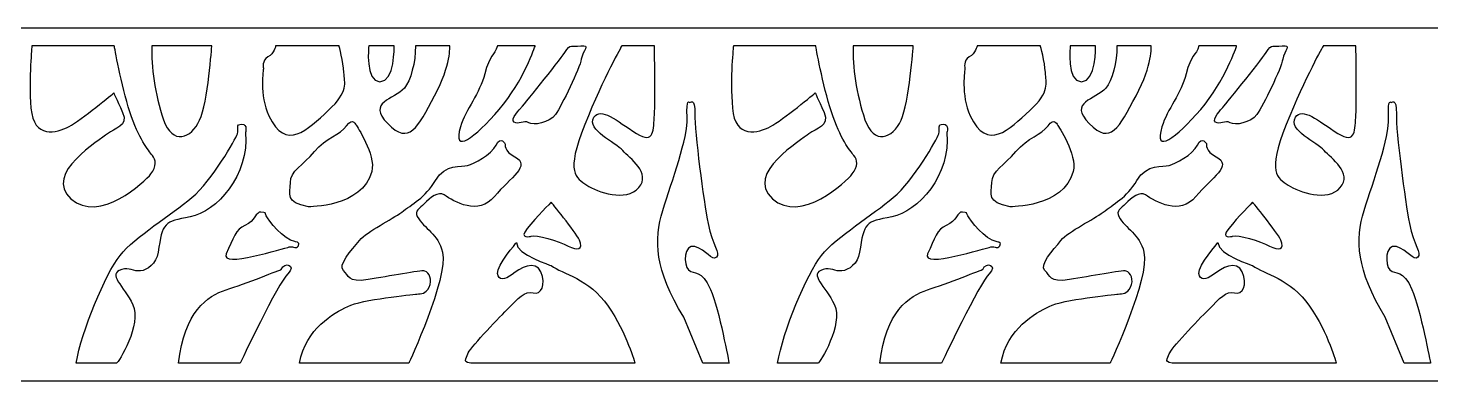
# Model space of a CAD drawing. Header units: centimetres. Extents: x 1.5 to 27, y 4.1 to 6.2.
# Drawn here: x 6.86 to 15.31, y 4.09 to 6.22 of the extents above; entities that cross this region are included whole.
import ezdxf

# ---------------------------------------------------------------- set-up
doc = ezdxf.new("R2010")
doc.units = ezdxf.units.CM
doc.header["$MEASUREMENT"] = 0
doc.layers.add('layer 1', color=7, linetype='Continuous')

msp = doc.modelspace()

# ---------------------------------------------------------------- linework, layer by layer
at = {"layer": 'layer 1', "color": 250, "lineweight": 30}
for points, knots in [([(1.50051, 6.21845), (1.50051, 6.21845), (26.99977, 6.21845), (26.99977, 6.21845), (26.99977, 6.21845), (26.99977, 6.21845), (26.99977, 4.09352), (26.99977, 4.09352), (26.99977, 4.09352), (26.99977, 4.09352), (1.50051, 4.09352), (1.50051, 4.09352), (1.50051, 4.09352), (1.50051, 4.09352), (1.50051, 6.21845), (1.50051, 6.21845)], [0, 0, 0, 0, 0.2, 0.2, 0.2, 0.2, 0.4, 0.4, 0.4, 0.4, 0.6, 0.6, 0.6, 0.6, 1, 1, 1, 1]), ([(6.88106, 6.1109), (6.88106, 6.1109), (7.37763, 6.1109), (7.37763, 6.1109), (7.37763, 6.1109), (7.37763, 6.1109), (7.41877, 5.87481), (7.47166, 5.71329), (7.47166, 5.71329), (7.52455, 5.55177), (7.58332, 5.48129), (7.60683, 5.45192), (7.60683, 5.45192), (7.63033, 5.42256), (7.63327, 5.38732), (7.59801, 5.34033), (7.59801, 5.34033), (7.56275, 5.29334), (7.28654, 5.03785), (7.11612, 5.19056), (7.11612, 5.19056), (6.9457, 5.34327), (7.29536, 5.5459), (7.3365, 5.58114), (7.3365, 5.58114), (7.37763, 5.61638), (7.46579, 5.62519), (7.42759, 5.71035), (7.42759, 5.71035), (7.38939, 5.79552), (7.3747, 5.82782), (7.3747, 5.82782), (7.3747, 5.82782), (7.3747, 5.82782), (7.17783, 5.66336), (7.10437, 5.62519), (7.10437, 5.62519), (7.03091, 5.58701), (6.88987, 5.54883), (6.87518, 5.73678), (6.87518, 5.73678), (6.86049, 5.92473), (6.88106, 6.1109), (6.88106, 6.1109)], [0, 0, 0, 0, 0.0833333, 0.0833333, 0.0833333, 0.0833333, 0.1666667, 0.1666667, 0.1666667, 0.1666667, 0.25, 0.25, 0.25, 0.25, 0.3333333, 0.3333333, 0.3333333, 0.3333333, 0.4166667, 0.4166667, 0.4166667, 0.4166667, 0.5, 0.5, 0.5, 0.5, 0.5833333, 0.5833333, 0.5833333, 0.5833333, 0.6666667, 0.6666667, 0.6666667, 0.6666667, 0.75, 0.75, 0.75, 0.75, 0.8333333, 0.8333333, 0.8333333, 0.8333333, 1, 1, 1, 1]), ([(7.60389, 6.1109), (7.60389, 6.1109), (7.9653, 6.1109), (7.9653, 6.1109), (7.9653, 6.1109), (7.9653, 6.1109), (7.9418, 5.77202), (7.89184, 5.66336), (7.89184, 5.66336), (7.84189, 5.55471), (7.7273, 5.51066), (7.67441, 5.6663), (7.67441, 5.6663), (7.62152, 5.82195), (7.59801, 5.98756), (7.60389, 6.1109)], [0, 0, 0, 0, 0.2, 0.2, 0.2, 0.2, 0.4, 0.4, 0.4, 0.4, 0.6, 0.6, 0.6, 0.6, 1, 1, 1, 1]), ([(8.35023, 6.1109), (8.35023, 6.1109), (8.73221, 6.1109), (8.73221, 6.1109), (8.73221, 6.1109), (8.73221, 6.1109), (8.75866, 6.01577), (8.76159, 5.95116), (8.76159, 5.95116), (8.76453, 5.88655), (8.79391, 5.83957), (8.66757, 5.7221), (8.66757, 5.7221), (8.54122, 5.60463), (8.4121, 5.4736), (8.30909, 5.6898), (8.30909, 5.6898), (8.25032, 5.81314), (8.27677, 5.97465), (8.27677, 5.97465), (8.27677, 5.97465), (8.27677, 5.97465), (8.26502, 6.02458), (8.30321, 6.04513), (8.30321, 6.04513), (8.34141, 6.06569), (8.35023, 6.1109), (8.35023, 6.1109)], [0, 0, 0, 0, 0.125, 0.125, 0.125, 0.125, 0.25, 0.25, 0.25, 0.25, 0.375, 0.375, 0.375, 0.375, 0.5, 0.5, 0.5, 0.5, 0.625, 0.625, 0.625, 0.625, 0.75, 0.75, 0.75, 0.75, 1, 1, 1, 1]), ([(8.91145, 6.1109), (8.91145, 6.1109), (9.06424, 6.1109), (9.06424, 6.1109), (9.06424, 6.1109), (9.06424, 6.1109), (9.07012, 5.89536), (8.97903, 5.89536), (8.97903, 5.89536), (8.88794, 5.89536), (8.91145, 6.1109), (8.91145, 6.1109)], [0, 0, 0, 0, 0.25, 0.25, 0.25, 0.25, 0.5, 0.5, 0.5, 0.5, 1, 1, 1, 1]), ([(9.19353, 6.1109), (9.19353, 6.1109), (9.39921, 6.1109), (9.39921, 6.1109), (9.39921, 6.1109), (9.39921, 6.1109), (9.41097, 6.00108), (9.30812, 5.8102), (9.30812, 5.8102), (9.20528, 5.61931), (9.15533, 5.51066), (9.02604, 5.64281), (9.02604, 5.64281), (8.89676, 5.77496), (9.06424, 5.7867), (9.12595, 5.85719), (9.12595, 5.85719), (9.16412, 5.90078), (9.19353, 6.01399), (9.19353, 6.1109)], [0, 0, 0, 0, 0.1666667, 0.1666667, 0.1666667, 0.1666667, 0.3333333, 0.3333333, 0.3333333, 0.3333333, 0.5, 0.5, 0.5, 0.5, 0.6666667, 0.6666667, 0.6666667, 0.6666667, 1, 1, 1, 1]), ([(9.68724, 6.1109), (9.68724, 6.1109), (9.91451, 6.1109), (9.91451, 6.1109), (9.91451, 6.1109), (9.91451, 6.1109), (9.8454, 5.90056), (9.69799, 5.72861), (9.69799, 5.72861), (9.55057, 5.55665), (9.41263, 5.45356), (9.46458, 5.62421), (9.46458, 5.62421), (9.49682, 5.73014), (9.58128, 5.82533), (9.61046, 5.94201), (9.61046, 5.94201), (9.63963, 6.0587), (9.67034, 6.05256), (9.68724, 6.1109)], [0, 0, 0, 0, 0.1666667, 0.1666667, 0.1666667, 0.1666667, 0.3333333, 0.3333333, 0.3333333, 0.3333333, 0.5, 0.5, 0.5, 0.5, 0.6666667, 0.6666667, 0.6666667, 0.6666667, 1, 1, 1, 1]), ([(9.82856, 5.73678), (9.82856, 5.73678), (9.76098, 5.66924), (9.78743, 5.65162), (9.78743, 5.65162), (9.81387, 5.634), (9.84619, 5.6663), (9.87558, 5.64868), (9.87558, 5.64868), (9.90496, 5.63106), (9.99899, 5.64574), (10.03718, 5.6986), (10.03718, 5.6986), (10.07538, 5.75147), (10.1841, 5.97759), (10.19292, 6.03045), (10.19292, 6.03045), (10.20173, 6.08331), (10.25168, 6.11971), (10.18998, 6.1109), (10.18998, 6.1109), (10.12827, 6.10209), (10.13121, 6.1303), (10.09301, 6.07156), (10.09301, 6.07156), (10.05482, 6.01283), (9.82856, 5.73678), (9.82856, 5.73678)], [0, 0, 0, 0, 0.125, 0.125, 0.125, 0.125, 0.25, 0.25, 0.25, 0.25, 0.375, 0.375, 0.375, 0.375, 0.5, 0.5, 0.5, 0.5, 0.625, 0.625, 0.625, 0.625, 0.75, 0.75, 0.75, 0.75, 1, 1, 1, 1]), ([(10.4368, 6.1109), (10.4368, 6.1109), (10.63367, 6.1109), (10.63367, 6.1109), (10.63367, 6.1109), (10.63367, 6.1109), (10.63955, 5.78083), (10.63367, 5.69567), (10.63367, 5.69567), (10.62779, 5.6105), (10.63617, 5.51359), (10.52495, 5.58407), (10.52495, 5.58407), (10.40448, 5.66043), (10.31045, 5.74559), (10.26931, 5.68098), (10.26931, 5.68098), (10.22102, 5.60514), (10.40154, 5.52828), (10.44268, 5.48129), (10.44268, 5.48129), (10.48381, 5.4343), (10.61604, 5.3462), (10.53964, 5.2581), (10.53964, 5.2581), (10.46324, 5.17), (10.28988, 5.22874), (10.22524, 5.27279), (10.22524, 5.27279), (10.1606, 5.31684), (10.09595, 5.34327), (10.21349, 5.63693), (10.21349, 5.63693), (10.33102, 5.9306), (10.4368, 6.1109), (10.4368, 6.1109)], [0, 0, 0, 0, 0.1, 0.1, 0.1, 0.1, 0.2, 0.2, 0.2, 0.2, 0.3, 0.3, 0.3, 0.3, 0.4, 0.4, 0.4, 0.4, 0.5, 0.5, 0.5, 0.5, 0.6, 0.6, 0.6, 0.6, 0.7, 0.7, 0.7, 0.7, 0.8, 0.8, 0.8, 0.8, 1, 1, 1, 1]), ([(11.10968, 6.1109), (11.10968, 6.1109), (11.60626, 6.1109), (11.60626, 6.1109), (11.60626, 6.1109), (11.60626, 6.1109), (11.6474, 5.87481), (11.70029, 5.71329), (11.70029, 5.71329), (11.75318, 5.55177), (11.81195, 5.48129), (11.83545, 5.45192), (11.83545, 5.45192), (11.85896, 5.42256), (11.8619, 5.38732), (11.82664, 5.34033), (11.82664, 5.34033), (11.79138, 5.29334), (11.51517, 5.03785), (11.34475, 5.19056), (11.34475, 5.19056), (11.17432, 5.34327), (11.52399, 5.5459), (11.56512, 5.58114), (11.56512, 5.58114), (11.60626, 5.61638), (11.69441, 5.62519), (11.65621, 5.71035), (11.65621, 5.71035), (11.61801, 5.79552), (11.60332, 5.82782), (11.60332, 5.82782), (11.60332, 5.82782), (11.60332, 5.82782), (11.40645, 5.66336), (11.33299, 5.62519), (11.33299, 5.62519), (11.25954, 5.58701), (11.1185, 5.54883), (11.1038, 5.73678), (11.1038, 5.73678), (11.08911, 5.92473), (11.10968, 6.1109), (11.10968, 6.1109)], [0, 0, 0, 0, 0.0833333, 0.0833333, 0.0833333, 0.0833333, 0.1666667, 0.1666667, 0.1666667, 0.1666667, 0.25, 0.25, 0.25, 0.25, 0.3333333, 0.3333333, 0.3333333, 0.3333333, 0.4166667, 0.4166667, 0.4166667, 0.4166667, 0.5, 0.5, 0.5, 0.5, 0.5833333, 0.5833333, 0.5833333, 0.5833333, 0.6666667, 0.6666667, 0.6666667, 0.6666667, 0.75, 0.75, 0.75, 0.75, 0.8333333, 0.8333333, 0.8333333, 0.8333333, 1, 1, 1, 1]), ([(11.83251, 6.1109), (11.83251, 6.1109), (12.19393, 6.1109), (12.19393, 6.1109), (12.19393, 6.1109), (12.19393, 6.1109), (12.17042, 5.77202), (12.12047, 5.66336), (12.12047, 5.66336), (12.07052, 5.55471), (11.95592, 5.51066), (11.90303, 5.6663), (11.90303, 5.6663), (11.85014, 5.82195), (11.82664, 5.98756), (11.83251, 6.1109)], [0, 0, 0, 0, 0.2, 0.2, 0.2, 0.2, 0.4, 0.4, 0.4, 0.4, 0.6, 0.6, 0.6, 0.6, 1, 1, 1, 1]), ([(12.57885, 6.1109), (12.57885, 6.1109), (12.96084, 6.1109), (12.96084, 6.1109), (12.96084, 6.1109), (12.96084, 6.1109), (12.98728, 6.01577), (12.99022, 5.95116), (12.99022, 5.95116), (12.99316, 5.88655), (13.02254, 5.83957), (12.89619, 5.7221), (12.89619, 5.7221), (12.76984, 5.60463), (12.64073, 5.4736), (12.53772, 5.6898), (12.53772, 5.6898), (12.47895, 5.81314), (12.5054, 5.97465), (12.5054, 5.97465), (12.5054, 5.97465), (12.5054, 5.97465), (12.49364, 6.02458), (12.53184, 6.04513), (12.53184, 6.04513), (12.57004, 6.06569), (12.57885, 6.1109), (12.57885, 6.1109)], [0, 0, 0, 0, 0.125, 0.125, 0.125, 0.125, 0.25, 0.25, 0.25, 0.25, 0.375, 0.375, 0.375, 0.375, 0.5, 0.5, 0.5, 0.5, 0.625, 0.625, 0.625, 0.625, 0.75, 0.75, 0.75, 0.75, 1, 1, 1, 1]), ([(13.14007, 6.1109), (13.14007, 6.1109), (13.29287, 6.1109), (13.29287, 6.1109), (13.29287, 6.1109), (13.29287, 6.1109), (13.29874, 5.89536), (13.20766, 5.89536), (13.20766, 5.89536), (13.11657, 5.89536), (13.14007, 6.1109), (13.14007, 6.1109)], [0, 0, 0, 0, 0.25, 0.25, 0.25, 0.25, 0.5, 0.5, 0.5, 0.5, 1, 1, 1, 1]), ([(13.42215, 6.1109), (13.42215, 6.1109), (13.62784, 6.1109), (13.62784, 6.1109), (13.62784, 6.1109), (13.62784, 6.1109), (13.63959, 6.00108), (13.53675, 5.8102), (13.53675, 5.8102), (13.43391, 5.61931), (13.38396, 5.51066), (13.25467, 5.64281), (13.25467, 5.64281), (13.12538, 5.77496), (13.29287, 5.7867), (13.35457, 5.85719), (13.35457, 5.85719), (13.39274, 5.90078), (13.42215, 6.01399), (13.42215, 6.1109)], [0, 0, 0, 0, 0.1666667, 0.1666667, 0.1666667, 0.1666667, 0.3333333, 0.3333333, 0.3333333, 0.3333333, 0.5, 0.5, 0.5, 0.5, 0.6666667, 0.6666667, 0.6666667, 0.6666667, 1, 1, 1, 1]), ([(13.91586, 6.1109), (13.91586, 6.1109), (14.14313, 6.1109), (14.14313, 6.1109), (14.14313, 6.1109), (14.14313, 6.1109), (14.07403, 5.90056), (13.92661, 5.72861), (13.92661, 5.72861), (13.77919, 5.55665), (13.64126, 5.45356), (13.6932, 5.62421), (13.6932, 5.62421), (13.72545, 5.73014), (13.80991, 5.82533), (13.83908, 5.94201), (13.83908, 5.94201), (13.86826, 6.0587), (13.89897, 6.05256), (13.91586, 6.1109)], [0, 0, 0, 0, 0.1666667, 0.1666667, 0.1666667, 0.1666667, 0.3333333, 0.3333333, 0.3333333, 0.3333333, 0.5, 0.5, 0.5, 0.5, 0.6666667, 0.6666667, 0.6666667, 0.6666667, 1, 1, 1, 1]), ([(14.05719, 5.73678), (14.05719, 5.73678), (13.98961, 5.66924), (14.01605, 5.65162), (14.01605, 5.65162), (14.0425, 5.634), (14.07482, 5.6663), (14.1042, 5.64868), (14.1042, 5.64868), (14.13359, 5.63106), (14.22761, 5.64574), (14.26581, 5.6986), (14.26581, 5.6986), (14.30401, 5.75147), (14.41273, 5.97759), (14.42154, 6.03045), (14.42154, 6.03045), (14.43036, 6.08331), (14.48031, 6.11971), (14.4186, 6.1109), (14.4186, 6.1109), (14.3569, 6.10209), (14.35984, 6.1303), (14.32164, 6.07156), (14.32164, 6.07156), (14.28344, 6.01283), (14.05719, 5.73678), (14.05719, 5.73678)], [0, 0, 0, 0, 0.125, 0.125, 0.125, 0.125, 0.25, 0.25, 0.25, 0.25, 0.375, 0.375, 0.375, 0.375, 0.5, 0.5, 0.5, 0.5, 0.625, 0.625, 0.625, 0.625, 0.75, 0.75, 0.75, 0.75, 1, 1, 1, 1]), ([(14.66543, 6.1109), (14.66543, 6.1109), (14.8623, 6.1109), (14.8623, 6.1109), (14.8623, 6.1109), (14.8623, 6.1109), (14.86817, 5.78083), (14.8623, 5.69567), (14.8623, 5.69567), (14.85642, 5.6105), (14.86479, 5.51359), (14.75358, 5.58407), (14.75358, 5.58407), (14.6331, 5.66043), (14.53908, 5.74559), (14.49794, 5.68098), (14.49794, 5.68098), (14.44965, 5.60514), (14.63017, 5.52828), (14.6713, 5.48129), (14.6713, 5.48129), (14.71244, 5.4343), (14.84466, 5.3462), (14.76827, 5.2581), (14.76827, 5.2581), (14.69187, 5.17), (14.51851, 5.22874), (14.45386, 5.27279), (14.45386, 5.27279), (14.38922, 5.31684), (14.32458, 5.34327), (14.44211, 5.63693), (14.44211, 5.63693), (14.55964, 5.9306), (14.66543, 6.1109), (14.66543, 6.1109)], [0, 0, 0, 0, 0.1, 0.1, 0.1, 0.1, 0.2, 0.2, 0.2, 0.2, 0.3, 0.3, 0.3, 0.3, 0.4, 0.4, 0.4, 0.4, 0.5, 0.5, 0.5, 0.5, 0.6, 0.6, 0.6, 0.6, 0.7, 0.7, 0.7, 0.7, 0.8, 0.8, 0.8, 0.8, 1, 1, 1, 1]), ([(10.92457, 4.19993), (10.92457, 4.19993), (11.08324, 4.19993), (11.08324, 4.19993), (11.08324, 4.19993), (11.08324, 4.19993), (11.02447, 4.521), (10.97158, 4.64434), (10.97158, 4.64434), (10.91869, 4.76768), (10.87168, 4.73244), (10.83935, 4.7618), (10.83935, 4.7618), (10.80703, 4.79117), (10.80997, 4.92039), (10.87755, 4.90277), (10.87755, 4.90277), (10.94513, 4.88514), (10.98039, 4.81173), (11.00684, 4.83816), (11.00684, 4.83816), (11.03328, 4.86459), (10.98333, 4.90864), (10.95689, 5.04079), (10.95689, 5.04079), (10.93044, 5.17294), (10.87461, 5.59876), (10.87755, 5.70154), (10.87755, 5.70154), (10.88049, 5.80433), (10.84523, 5.76908), (10.84523, 5.76908), (10.84523, 5.76908), (10.84523, 5.76908), (10.82466, 5.80433), (10.83054, 5.68098), (10.83054, 5.68098), (10.83641, 5.55764), (10.73945, 5.29922), (10.68362, 5.12008), (10.68362, 5.12008), (10.62779, 4.94094), (10.63661, 4.76474), (10.80997, 4.47695), (10.80997, 4.47695), (10.80997, 4.47695), (10.92457, 4.19993), (10.92457, 4.19993)], [0, 0, 0, 0, 0.0769231, 0.0769231, 0.0769231, 0.0769231, 0.1538462, 0.1538462, 0.1538462, 0.1538462, 0.2307692, 0.2307692, 0.2307692, 0.2307692, 0.3076923, 0.3076923, 0.3076923, 0.3076923, 0.3846154, 0.3846154, 0.3846154, 0.3846154, 0.4615385, 0.4615385, 0.4615385, 0.4615385, 0.5384615, 0.5384615, 0.5384615, 0.5384615, 0.6153846, 0.6153846, 0.6153846, 0.6153846, 0.6923077, 0.6923077, 0.6923077, 0.6923077, 0.7692308, 0.7692308, 0.7692308, 0.7692308, 0.8461538, 0.8461538, 0.8461538, 0.8461538, 1, 1, 1, 1]), ([(15.15319, 4.19993), (15.15319, 4.19993), (15.31186, 4.19993), (15.31186, 4.19993), (15.31186, 4.19993), (15.31186, 4.19993), (15.25309, 4.521), (15.20021, 4.64434), (15.20021, 4.64434), (15.14731, 4.76768), (15.1003, 4.73244), (15.06798, 4.7618), (15.06798, 4.7618), (15.03566, 4.79117), (15.0386, 4.92039), (15.10618, 4.90277), (15.10618, 4.90277), (15.17376, 4.88514), (15.20902, 4.81173), (15.23546, 4.83816), (15.23546, 4.83816), (15.26191, 4.86459), (15.21196, 4.90864), (15.18551, 5.04079), (15.18551, 5.04079), (15.15907, 5.17294), (15.10324, 5.59876), (15.10618, 5.70154), (15.10618, 5.70154), (15.10912, 5.80433), (15.07386, 5.76908), (15.07386, 5.76908), (15.07386, 5.76908), (15.07386, 5.76908), (15.05329, 5.80433), (15.05916, 5.68098), (15.05916, 5.68098), (15.06504, 5.55764), (14.96808, 5.29922), (14.91225, 5.12008), (14.91225, 5.12008), (14.85642, 4.94094), (14.86523, 4.76474), (15.0386, 4.47695), (15.0386, 4.47695), (15.0386, 4.47695), (15.15319, 4.19993), (15.15319, 4.19993)], [0, 0, 0, 0, 0.0769231, 0.0769231, 0.0769231, 0.0769231, 0.1538462, 0.1538462, 0.1538462, 0.1538462, 0.2307692, 0.2307692, 0.2307692, 0.2307692, 0.3076923, 0.3076923, 0.3076923, 0.3076923, 0.3846154, 0.3846154, 0.3846154, 0.3846154, 0.4615385, 0.4615385, 0.4615385, 0.4615385, 0.5384615, 0.5384615, 0.5384615, 0.5384615, 0.6153846, 0.6153846, 0.6153846, 0.6153846, 0.6923077, 0.6923077, 0.6923077, 0.6923077, 0.7692308, 0.7692308, 0.7692308, 0.7692308, 0.8461538, 0.8461538, 0.8461538, 0.8461538, 1, 1, 1, 1]), ([(8.5488, 5.14261), (8.5488, 5.14261), (8.87327, 5.13684), (8.92974, 5.35568), (8.92974, 5.35568), (8.95557, 5.45575), (8.83612, 5.63331), (8.83612, 5.63331), (8.83612, 5.63331), (8.83612, 5.63331), (8.81675, 5.68497), (8.77801, 5.63009), (8.77801, 5.63009), (8.73927, 5.5752), (8.65533, 5.55906), (8.58431, 5.47512), (8.58431, 5.47512), (8.51328, 5.39119), (8.43903, 5.3589), (8.43903, 5.28788), (8.43903, 5.28788), (8.43903, 5.21686), (8.40352, 5.16843), (8.5488, 5.14261)], [0, 0, 0, 0, 0.1428571, 0.1428571, 0.1428571, 0.1428571, 0.2857143, 0.2857143, 0.2857143, 0.2857143, 0.4285714, 0.4285714, 0.4285714, 0.4285714, 0.5714286, 0.5714286, 0.5714286, 0.5714286, 0.7142857, 0.7142857, 0.7142857, 0.7142857, 1, 1, 1, 1]), ([(12.77742, 5.14261), (12.77742, 5.14261), (13.10189, 5.13684), (13.15837, 5.35568), (13.15837, 5.35568), (13.18419, 5.45575), (13.06474, 5.63331), (13.06474, 5.63331), (13.06474, 5.63331), (13.06474, 5.63331), (13.04537, 5.68497), (13.00663, 5.63009), (13.00663, 5.63009), (12.96789, 5.5752), (12.88396, 5.55906), (12.81293, 5.47512), (12.81293, 5.47512), (12.74191, 5.39119), (12.66766, 5.3589), (12.66766, 5.28788), (12.66766, 5.28788), (12.66766, 5.21686), (12.63215, 5.16843), (12.77742, 5.14261)], [0, 0, 0, 0, 0.1428571, 0.1428571, 0.1428571, 0.1428571, 0.2857143, 0.2857143, 0.2857143, 0.2857143, 0.4285714, 0.4285714, 0.4285714, 0.4285714, 0.5714286, 0.5714286, 0.5714286, 0.5714286, 0.7142857, 0.7142857, 0.7142857, 0.7142857, 1, 1, 1, 1]), ([(7.1477, 4.19993), (7.1477, 4.19993), (7.37691, 4.19993), (7.38982, 4.19993), (7.38982, 4.19993), (7.40274, 4.19993), (7.54478, 4.4356), (7.4899, 4.55182), (7.4899, 4.55182), (7.43502, 4.66804), (7.33171, 4.73584), (7.42211, 4.76489), (7.42211, 4.76489), (7.46714, 4.77937), (7.49409, 4.75123), (7.53501, 4.75596), (7.53501, 4.75596), (7.57623, 4.76072), (7.63131, 4.79853), (7.64163, 4.8682), (7.64163, 4.8682), (7.66835, 5.04842), (7.67715, 5.05221), (7.83533, 5.08127), (7.83533, 5.08127), (7.99352, 5.11032), (8.19368, 5.33631), (8.16785, 5.58812), (8.16785, 5.58812), (8.16785, 5.58812), (8.18399, 5.63977), (8.14526, 5.63977), (8.14526, 5.63977), (8.10651, 5.63977), (8.12911, 5.61394), (8.11943, 5.58166), (8.11943, 5.58166), (8.10974, 5.54938), (7.9677, 5.30079), (7.84502, 5.19749), (7.84502, 5.19749), (7.72234, 5.09418), (7.50282, 4.96182), (7.41242, 4.84883), (7.41242, 4.84883), (7.32203, 4.73584), (7.17998, 4.39363), (7.1477, 4.19993)], [0, 0, 0, 0, 0.0769231, 0.0769231, 0.0769231, 0.0769231, 0.1538462, 0.1538462, 0.1538462, 0.1538462, 0.2307692, 0.2307692, 0.2307692, 0.2307692, 0.3076923, 0.3076923, 0.3076923, 0.3076923, 0.3846154, 0.3846154, 0.3846154, 0.3846154, 0.4615385, 0.4615385, 0.4615385, 0.4615385, 0.5384615, 0.5384615, 0.5384615, 0.5384615, 0.6153846, 0.6153846, 0.6153846, 0.6153846, 0.6923077, 0.6923077, 0.6923077, 0.6923077, 0.7692308, 0.7692308, 0.7692308, 0.7692308, 0.8461538, 0.8461538, 0.8461538, 0.8461538, 1, 1, 1, 1]), ([(11.37632, 4.19993), (11.37632, 4.19993), (11.60554, 4.19993), (11.61845, 4.19993), (11.61845, 4.19993), (11.63136, 4.19993), (11.77341, 4.4356), (11.71853, 4.55182), (11.71853, 4.55182), (11.66365, 4.66804), (11.56034, 4.73584), (11.65073, 4.76489), (11.65073, 4.76489), (11.69577, 4.77937), (11.72271, 4.75123), (11.76364, 4.75596), (11.76364, 4.75596), (11.80486, 4.76072), (11.85993, 4.79853), (11.87026, 4.8682), (11.87026, 4.8682), (11.89698, 5.04842), (11.90577, 5.05221), (12.06396, 5.08127), (12.06396, 5.08127), (12.22215, 5.11032), (12.42231, 5.33631), (12.39648, 5.58812), (12.39648, 5.58812), (12.39648, 5.58812), (12.41262, 5.63977), (12.37388, 5.63977), (12.37388, 5.63977), (12.33514, 5.63977), (12.35774, 5.61394), (12.34805, 5.58166), (12.34805, 5.58166), (12.33837, 5.54938), (12.19632, 5.30079), (12.07365, 5.19749), (12.07365, 5.19749), (11.95097, 5.09418), (11.73144, 4.96182), (11.64105, 4.84883), (11.64105, 4.84883), (11.55065, 4.73584), (11.40861, 4.39363), (11.37632, 4.19993)], [0, 0, 0, 0, 0.0769231, 0.0769231, 0.0769231, 0.0769231, 0.1538462, 0.1538462, 0.1538462, 0.1538462, 0.2307692, 0.2307692, 0.2307692, 0.2307692, 0.3076923, 0.3076923, 0.3076923, 0.3076923, 0.3846154, 0.3846154, 0.3846154, 0.3846154, 0.4615385, 0.4615385, 0.4615385, 0.4615385, 0.5384615, 0.5384615, 0.5384615, 0.5384615, 0.6153846, 0.6153846, 0.6153846, 0.6153846, 0.6923077, 0.6923077, 0.6923077, 0.6923077, 0.7692308, 0.7692308, 0.7692308, 0.7692308, 0.8461538, 0.8461538, 0.8461538, 0.8461538, 1, 1, 1, 1]), ([(8.49392, 4.19993), (8.49392, 4.19993), (9.1525, 4.19993), (9.1525, 4.19993), (9.1525, 4.19993), (9.1525, 4.19993), (9.3916, 4.71194), (9.35588, 4.8682), (9.35588, 4.8682), (9.33005, 4.98119), (9.24612, 5.00702), (9.20415, 5.0845), (9.20415, 5.0845), (9.18655, 5.11698), (9.21745, 5.13294), (9.24504, 5.15992), (9.24504, 5.15992), (9.28326, 5.19728), (9.32995, 5.238), (9.36557, 5.21363), (9.36557, 5.21363), (9.4269, 5.17166), (9.57218, 5.08772), (9.66903, 5.20395), (9.66903, 5.20395), (9.76588, 5.32017), (9.89326, 5.38965), (9.79171, 5.44284), (9.79171, 5.44284), (9.72391, 5.47835), (9.7336, 5.52032), (9.7336, 5.52032), (9.7336, 5.52032), (9.7336, 5.52032), (9.70777, 5.57197), (9.67871, 5.51387), (9.67871, 5.51387), (9.64966, 5.45575), (9.54635, 5.40087), (9.50761, 5.39119), (9.50761, 5.39119), (9.46887, 5.3815), (9.37525, 5.4041), (9.31391, 5.30079), (9.31391, 5.30079), (9.25257, 5.19749), (9.16864, 5.15552), (9.11053, 5.11032), (9.11053, 5.11032), (9.05242, 5.06513), (8.90391, 4.99733), (8.85549, 4.93922), (8.85549, 4.93922), (8.80706, 4.88111), (8.72313, 4.78749), (8.75864, 4.75844), (8.75864, 4.75844), (8.79415, 4.72938), (8.78124, 4.68418), (8.90714, 4.70355), (8.90714, 4.70355), (9.03305, 4.72292), (9.22352, 4.76166), (9.24935, 4.75521), (9.24935, 4.75521), (9.27517, 4.74875), (9.29777, 4.70032), (9.27517, 4.65836), (9.27517, 4.65836), (9.25257, 4.61639), (9.22997, 4.61962), (9.20092, 4.61639), (9.20092, 4.61639), (9.17187, 4.61316), (8.8684, 4.5841), (8.78446, 4.54214), (8.78446, 4.54214), (8.70053, 4.50017), (8.53265, 4.413), (8.49392, 4.19993)], [0, 0, 0, 0, 0.047619, 0.047619, 0.047619, 0.047619, 0.0952381, 0.0952381, 0.0952381, 0.0952381, 0.1428571, 0.1428571, 0.1428571, 0.1428571, 0.1904762, 0.1904762, 0.1904762, 0.1904762, 0.2380952, 0.2380952, 0.2380952, 0.2380952, 0.2857143, 0.2857143, 0.2857143, 0.2857143, 0.3333333, 0.3333333, 0.3333333, 0.3333333, 0.3809524, 0.3809524, 0.3809524, 0.3809524, 0.4285714, 0.4285714, 0.4285714, 0.4285714, 0.4761905, 0.4761905, 0.4761905, 0.4761905, 0.5238095, 0.5238095, 0.5238095, 0.5238095, 0.5714286, 0.5714286, 0.5714286, 0.5714286, 0.6190476, 0.6190476, 0.6190476, 0.6190476, 0.6666667, 0.6666667, 0.6666667, 0.6666667, 0.7142857, 0.7142857, 0.7142857, 0.7142857, 0.7619048, 0.7619048, 0.7619048, 0.7619048, 0.8095238, 0.8095238, 0.8095238, 0.8095238, 0.8571429, 0.8571429, 0.8571429, 0.8571429, 0.9047619, 0.9047619, 0.9047619, 0.9047619, 1, 1, 1, 1]), ([(12.72254, 4.19993), (12.72254, 4.19993), (13.38112, 4.19993), (13.38112, 4.19993), (13.38112, 4.19993), (13.38112, 4.19993), (13.62022, 4.71194), (13.58451, 4.8682), (13.58451, 4.8682), (13.55868, 4.98119), (13.47474, 5.00702), (13.43277, 5.0845), (13.43277, 5.0845), (13.41518, 5.11698), (13.44607, 5.13294), (13.47367, 5.15992), (13.47367, 5.15992), (13.51188, 5.19728), (13.55857, 5.238), (13.59419, 5.21363), (13.59419, 5.21363), (13.65553, 5.17166), (13.80081, 5.08772), (13.89766, 5.20395), (13.89766, 5.20395), (13.99451, 5.32017), (14.12189, 5.38965), (14.02033, 5.44284), (14.02033, 5.44284), (13.95254, 5.47835), (13.96222, 5.52032), (13.96222, 5.52032), (13.96222, 5.52032), (13.96222, 5.52032), (13.9364, 5.57197), (13.90734, 5.51387), (13.90734, 5.51387), (13.87829, 5.45575), (13.77498, 5.40087), (13.73624, 5.39119), (13.73624, 5.39119), (13.6975, 5.3815), (13.60388, 5.4041), (13.54254, 5.30079), (13.54254, 5.30079), (13.4812, 5.19749), (13.39726, 5.15552), (13.33915, 5.11032), (13.33915, 5.11032), (13.28104, 5.06513), (13.13254, 4.99733), (13.08411, 4.93922), (13.08411, 4.93922), (13.03569, 4.88111), (12.95175, 4.78749), (12.98726, 4.75844), (12.98726, 4.75844), (13.02278, 4.72938), (13.00986, 4.68418), (13.13577, 4.70355), (13.13577, 4.70355), (13.26167, 4.72292), (13.45215, 4.76166), (13.47797, 4.75521), (13.47797, 4.75521), (13.5038, 4.74875), (13.5264, 4.70032), (13.5038, 4.65836), (13.5038, 4.65836), (13.4812, 4.61639), (13.4586, 4.61962), (13.42955, 4.61639), (13.42955, 4.61639), (13.40049, 4.61316), (13.09703, 4.5841), (13.01309, 4.54214), (13.01309, 4.54214), (12.92915, 4.50017), (12.76128, 4.413), (12.72254, 4.19993)], [0, 0, 0, 0, 0.047619, 0.047619, 0.047619, 0.047619, 0.0952381, 0.0952381, 0.0952381, 0.0952381, 0.1428571, 0.1428571, 0.1428571, 0.1428571, 0.1904762, 0.1904762, 0.1904762, 0.1904762, 0.2380952, 0.2380952, 0.2380952, 0.2380952, 0.2857143, 0.2857143, 0.2857143, 0.2857143, 0.3333333, 0.3333333, 0.3333333, 0.3333333, 0.3809524, 0.3809524, 0.3809524, 0.3809524, 0.4285714, 0.4285714, 0.4285714, 0.4285714, 0.4761905, 0.4761905, 0.4761905, 0.4761905, 0.5238095, 0.5238095, 0.5238095, 0.5238095, 0.5714286, 0.5714286, 0.5714286, 0.5714286, 0.6190476, 0.6190476, 0.6190476, 0.6190476, 0.6666667, 0.6666667, 0.6666667, 0.6666667, 0.7142857, 0.7142857, 0.7142857, 0.7142857, 0.7619048, 0.7619048, 0.7619048, 0.7619048, 0.8095238, 0.8095238, 0.8095238, 0.8095238, 0.8571429, 0.8571429, 0.8571429, 0.8571429, 0.9047619, 0.9047619, 0.9047619, 0.9047619, 1, 1, 1, 1]), ([(10.01076, 5.17), (10.01076, 5.17), (10.15472, 4.99674), (10.18116, 4.94094), (10.18116, 4.94094), (10.20761, 4.88514), (10.16941, 4.87634), (10.11358, 4.9057), (10.11358, 4.9057), (10.05775, 4.93507), (9.91965, 4.97912), (9.89027, 4.96444), (9.89027, 4.96444), (9.89027, 4.96444), (9.81093, 4.94388), (9.86676, 5.01142), (9.86676, 5.01142), (9.92259, 5.07896), (10.01076, 5.17), (10.01076, 5.17)], [0, 0, 0, 0, 0.1666667, 0.1666667, 0.1666667, 0.1666667, 0.3333333, 0.3333333, 0.3333333, 0.3333333, 0.5, 0.5, 0.5, 0.5, 0.6666667, 0.6666667, 0.6666667, 0.6666667, 1, 1, 1, 1]), ([(14.23939, 5.17), (14.23939, 5.17), (14.38335, 4.99674), (14.40979, 4.94094), (14.40979, 4.94094), (14.43623, 4.88514), (14.39804, 4.87634), (14.34221, 4.9057), (14.34221, 4.9057), (14.28638, 4.93507), (14.14828, 4.97912), (14.11889, 4.96444), (14.11889, 4.96444), (14.11889, 4.96444), (14.03956, 4.94388), (14.09539, 5.01142), (14.09539, 5.01142), (14.15122, 5.07896), (14.23939, 5.17), (14.23939, 5.17)], [0, 0, 0, 0, 0.1666667, 0.1666667, 0.1666667, 0.1666667, 0.3333333, 0.3333333, 0.3333333, 0.3333333, 0.5, 0.5, 0.5, 0.5, 0.6666667, 0.6666667, 0.6666667, 0.6666667, 1, 1, 1, 1]), ([(8.46486, 4.93276), (8.46486, 4.93276), (8.5036, 4.92954), (8.48746, 4.90694), (8.48746, 4.90694), (8.47132, 4.88434), (8.46163, 4.90694), (8.43258, 4.90048), (8.43258, 4.90048), (8.40352, 4.89402), (8.01191, 4.76989), (8.05163, 4.85851), (8.05163, 4.85851), (8.0936, 4.95213), (8.10935, 5.00751), (8.16462, 5.02961), (8.16462, 5.02961), (8.22919, 5.05544), (8.22919, 5.11355), (8.26148, 5.11032), (8.26148, 5.11032), (8.29376, 5.10709), (8.28407, 5.11032), (8.29376, 5.08772), (8.29376, 5.08772), (8.30344, 5.06513), (8.40352, 4.93922), (8.46486, 4.93276)], [0, 0, 0, 0, 0.125, 0.125, 0.125, 0.125, 0.25, 0.25, 0.25, 0.25, 0.375, 0.375, 0.375, 0.375, 0.5, 0.5, 0.5, 0.5, 0.625, 0.625, 0.625, 0.625, 0.75, 0.75, 0.75, 0.75, 1, 1, 1, 1]), ([(12.69349, 4.93276), (12.69349, 4.93276), (12.73222, 4.92954), (12.71608, 4.90694), (12.71608, 4.90694), (12.69994, 4.88434), (12.69026, 4.90694), (12.6612, 4.90048), (12.6612, 4.90048), (12.63215, 4.89402), (12.24053, 4.76989), (12.28026, 4.85851), (12.28026, 4.85851), (12.32223, 4.95213), (12.33798, 5.00751), (12.39325, 5.02961), (12.39325, 5.02961), (12.45782, 5.05544), (12.45782, 5.11355), (12.4901, 5.11032), (12.4901, 5.11032), (12.52238, 5.10709), (12.5127, 5.11032), (12.52238, 5.08772), (12.52238, 5.08772), (12.53207, 5.06513), (12.63215, 4.93922), (12.69349, 4.93276)], [0, 0, 0, 0, 0.125, 0.125, 0.125, 0.125, 0.25, 0.25, 0.25, 0.25, 0.375, 0.375, 0.375, 0.375, 0.5, 0.5, 0.5, 0.5, 0.625, 0.625, 0.625, 0.625, 0.75, 0.75, 0.75, 0.75, 1, 1, 1, 1]), ([(10.01076, 4.19993), (10.01076, 4.19993), (10.51576, 4.19993), (10.51576, 4.19993), (10.51576, 4.19993), (10.51576, 4.19993), (10.4689, 4.37799), (10.35437, 4.54434), (10.35437, 4.54434), (10.23983, 4.7107), (10.07844, 4.73669), (10.01076, 4.78868), (10.01076, 4.78868), (10.01076, 4.78868), (9.80212, 4.85284), (9.80212, 4.92626), (9.80212, 4.92626), (9.80212, 4.92626), (9.68165, 4.78824), (9.68752, 4.74125), (9.68752, 4.74125), (9.6934, 4.69426), (9.7316, 4.70013), (9.77567, 4.73537), (9.77567, 4.73537), (9.81975, 4.77062), (9.91671, 4.82641), (9.94903, 4.75006), (9.94903, 4.75006), (9.98136, 4.6737), (9.95197, 4.6091), (9.90202, 4.62378), (9.90202, 4.62378), (9.85207, 4.63846), (9.81387, 4.59148), (9.74629, 4.52393), (9.74629, 4.52393), (9.67871, 4.45639), (9.51416, 4.28312), (9.50828, 4.25669), (9.50828, 4.25669), (9.50241, 4.23026), (9.46127, 4.197), (9.5553, 4.19993), (9.5553, 4.19993), (9.60849, 4.20159), (10.01076, 4.19993), (10.01076, 4.19993)], [0, 0, 0, 0, 0.0769231, 0.0769231, 0.0769231, 0.0769231, 0.1538462, 0.1538462, 0.1538462, 0.1538462, 0.2307692, 0.2307692, 0.2307692, 0.2307692, 0.3076923, 0.3076923, 0.3076923, 0.3076923, 0.3846154, 0.3846154, 0.3846154, 0.3846154, 0.4615385, 0.4615385, 0.4615385, 0.4615385, 0.5384615, 0.5384615, 0.5384615, 0.5384615, 0.6153846, 0.6153846, 0.6153846, 0.6153846, 0.6923077, 0.6923077, 0.6923077, 0.6923077, 0.7692308, 0.7692308, 0.7692308, 0.7692308, 0.8461538, 0.8461538, 0.8461538, 0.8461538, 1, 1, 1, 1]), ([(14.23939, 4.19993), (14.23939, 4.19993), (14.74439, 4.19993), (14.74439, 4.19993), (14.74439, 4.19993), (14.74439, 4.19993), (14.69753, 4.37799), (14.583, 4.54434), (14.583, 4.54434), (14.46846, 4.7107), (14.30707, 4.73669), (14.23939, 4.78868), (14.23939, 4.78868), (14.23939, 4.78868), (14.03074, 4.85284), (14.03074, 4.92626), (14.03074, 4.92626), (14.03074, 4.92626), (13.91027, 4.78824), (13.91615, 4.74125), (13.91615, 4.74125), (13.92203, 4.69426), (13.96022, 4.70013), (14.0043, 4.73537), (14.0043, 4.73537), (14.04837, 4.77062), (14.14534, 4.82641), (14.17766, 4.75006), (14.17766, 4.75006), (14.20998, 4.6737), (14.1806, 4.6091), (14.13065, 4.62378), (14.13065, 4.62378), (14.08069, 4.63846), (14.0425, 4.59148), (13.97491, 4.52393), (13.97491, 4.52393), (13.90733, 4.45639), (13.74278, 4.28312), (13.73691, 4.25669), (13.73691, 4.25669), (13.73103, 4.23026), (13.6899, 4.197), (13.78392, 4.19993), (13.78392, 4.19993), (13.83711, 4.20159), (14.23939, 4.19993), (14.23939, 4.19993)], [0, 0, 0, 0, 0.0769231, 0.0769231, 0.0769231, 0.0769231, 0.1538462, 0.1538462, 0.1538462, 0.1538462, 0.2307692, 0.2307692, 0.2307692, 0.2307692, 0.3076923, 0.3076923, 0.3076923, 0.3076923, 0.3846154, 0.3846154, 0.3846154, 0.3846154, 0.4615385, 0.4615385, 0.4615385, 0.4615385, 0.5384615, 0.5384615, 0.5384615, 0.5384615, 0.6153846, 0.6153846, 0.6153846, 0.6153846, 0.6923077, 0.6923077, 0.6923077, 0.6923077, 0.7692308, 0.7692308, 0.7692308, 0.7692308, 0.8461538, 0.8461538, 0.8461538, 0.8461538, 1, 1, 1, 1]), ([(7.76431, 4.19993), (7.76431, 4.19993), (8.13557, 4.19993), (8.13557, 4.19993), (8.13557, 4.19993), (8.13557, 4.19993), (8.36801, 4.68741), (8.42289, 4.73907), (8.42289, 4.73907), (8.47777, 4.79072), (8.40352, 4.81332), (8.38415, 4.76489), (8.38415, 4.76489), (8.38415, 4.76489), (8.16462, 4.67773), (8.05163, 4.64221), (8.05163, 4.64221), (7.93864, 4.6067), (7.79982, 4.50985), (7.76431, 4.19993)], [0, 0, 0, 0, 0.1666667, 0.1666667, 0.1666667, 0.1666667, 0.3333333, 0.3333333, 0.3333333, 0.3333333, 0.5, 0.5, 0.5, 0.5, 0.6666667, 0.6666667, 0.6666667, 0.6666667, 1, 1, 1, 1]), ([(11.99294, 4.19993), (11.99294, 4.19993), (12.3642, 4.19993), (12.3642, 4.19993), (12.3642, 4.19993), (12.3642, 4.19993), (12.59664, 4.68741), (12.65152, 4.73907), (12.65152, 4.73907), (12.7064, 4.79072), (12.63215, 4.81332), (12.61278, 4.76489), (12.61278, 4.76489), (12.61278, 4.76489), (12.39325, 4.67773), (12.28026, 4.64221), (12.28026, 4.64221), (12.16727, 4.6067), (12.02845, 4.50985), (11.99294, 4.19993)], [0, 0, 0, 0, 0.1666667, 0.1666667, 0.1666667, 0.1666667, 0.3333333, 0.3333333, 0.3333333, 0.3333333, 0.5, 0.5, 0.5, 0.5, 0.6666667, 0.6666667, 0.6666667, 0.6666667, 1, 1, 1, 1])]:
    msp.add_open_spline(points, degree=3, knots=knots, dxfattribs=at)

doc.saveas('drawing.dxf')
